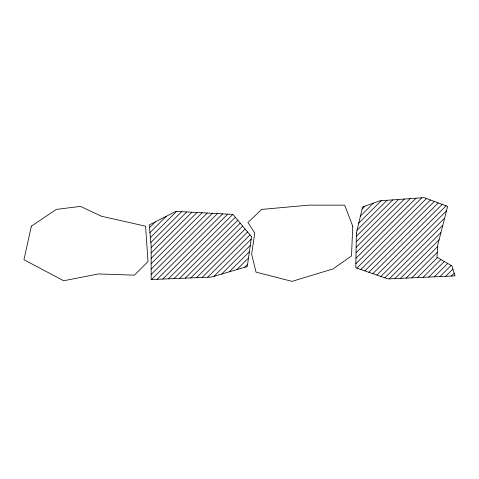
<?xml version="1.0" encoding="UTF-8"?>
<svg xmlns="http://www.w3.org/2000/svg" width="479" height="479" viewBox="0 0 479 479"><rect width="100%" height="100%" fill="white"/><g stroke="black" fill="none" stroke-linecap="round" stroke-linejoin="round"><path stroke-width="0.72" d="M149.478 227.711L155.316 221.867M149.933 232.644L166.303 216.268M150.382 237.578L176.571 211.389M150.837 242.512L181.685 211.664M151.154 247.577L186.798 211.934M151.154 252.966L191.911 212.209M151.154 258.355L197.025 212.484M151.154 263.737L202.138 212.754M151.154 269.126L207.251 213.029M151.154 274.515L212.365 213.305M151.544 279.514L217.484 213.574M157.154 279.287L222.597 213.85M162.77 279.059L227.711 214.125M168.386 278.832L232.824 214.394M174.003 278.604L235.333 217.274M179.619 278.377L237.782 220.214M185.229 278.149L240.224 223.154M190.846 277.922L242.673 226.094M196.462 277.694L245.116 229.04M202.078 277.467L247.565 231.98M207.688 277.239L250.014 234.92M214.023 276.293L251.2 239.117M221.651 274.054L250.301 245.404M229.279 271.815L249.397 251.697M236.907 269.569L248.499 257.983M244.535 267.33L247.595 264.27M362.106 209.018L364.998 206.126M360.424 216.095L373.375 203.138M358.735 223.166L381.2 200.701M357.053 230.237L387.002 200.288M356.334 236.339L392.804 199.875M356.238 241.823L398.606 199.456M356.142 247.308L404.408 199.042M356.047 252.792L410.21 198.629M355.951 258.277L416.011 198.216M355.855 263.761L421.813 197.797M356.873 268.126L426.466 198.534M360.873 269.515L430.399 199.988M364.872 270.898L434.327 201.443M368.872 272.288L438.261 202.904M372.872 273.677L442.189 204.359M376.871 275.066L446.123 205.814M380.871 276.449L446.422 210.898M384.871 277.838L444.464 218.25M389.235 278.868L442.668 225.435M394.876 278.61L440.872 232.614M400.522 278.353L439.075 239.799M406.162 278.095L437.602 246.661M411.808 277.838L437.261 252.385M417.454 277.581L437.513 257.522M423.095 277.329L440.914 259.51M428.741 277.072L444.314 261.492M434.381 276.814L447.721 263.48M440.027 276.557L451.122 265.462M445.674 276.299L452.9 269.072M451.314 276.042L454.194 273.168M356.394 232.998L355.783 267.743L387.99 278.922L455.05 275.874L451.901 265.917L436.974 257.211L437.674 245.392L447.631 206.377L424.059 197.641L379.967 200.791L362.591 206.988L356.394 232.998M352.736 226.19L351.514 255.96L332.923 268.964L291.98 281.359L256.008 272.114L251.643 254.133L254.792 232.998L247.882 222.531L261.6 209.425L308.739 205.156L344.712 205.156L352.736 226.19M251.541 236.758L247.272 266.528L211.305 277.096L151.154 279.532L151.154 246.002L149.226 224.968L175.949 211.359L232.944 214.406L251.541 236.758M31.369 226.19L23.95 259.72L63.677 280.754L98.423 273.946L134.389 275.162L148.005 261.546L145.568 226.19L101.47 216.233L80.442 206.377L56.259 209.425L31.369 226.19"/></g></svg>
